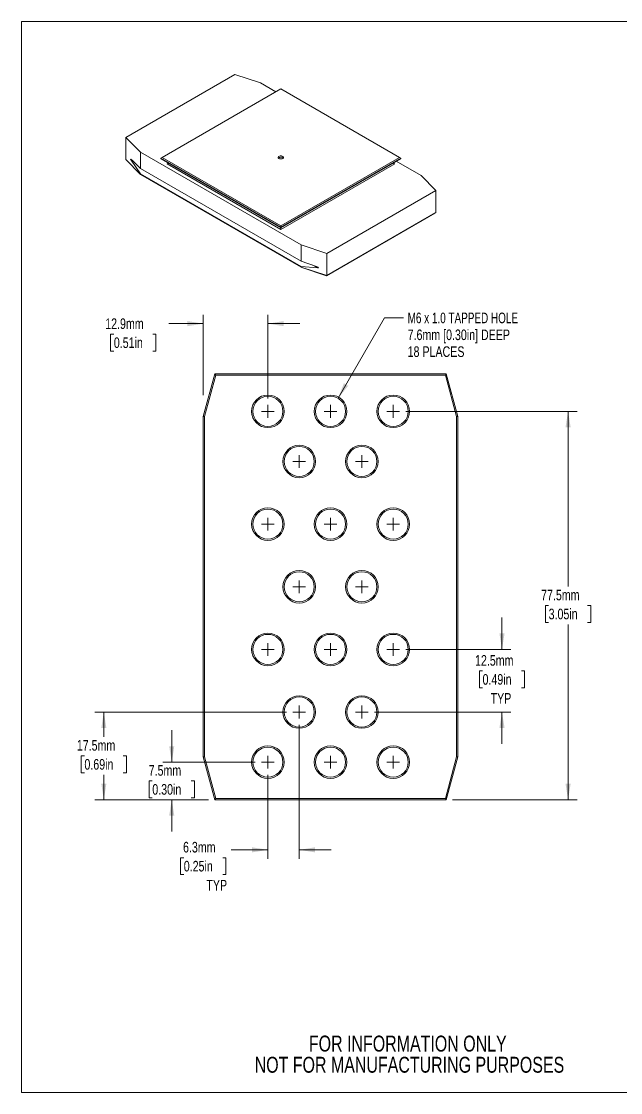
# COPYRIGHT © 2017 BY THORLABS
# Model space of a CAD drawing. Header units: millimetres. Extents: x 2 to 278, y 1 to 215.
# Drawn here: x 1.6 to 121.1, y 0.9 to 214.6 of the extents above; entities that cross this region are included whole.
import ezdxf

# ---------------------------------------------------------------- set-up
doc = ezdxf.new("R2010")
doc.units = ezdxf.units.MM
doc.styles.add('SLDTEXTSTYLE0', font='TXT', dxfattribs={"width": 0.75})
doc.styles.add('SLDTEXTSTYLE2', font='TXT', dxfattribs={"width": 0.7})
doc.dimstyles.new('SLDDIMSTYLE0', dxfattribs={"dimtxt": 2.116667, "dimasz": 3.175, "dimexe": 0, "dimexo": 0.0625, "dimgap": 0.529167, "dimtad": 0, "dimtih": 1, "dimtoh": 1, "dimdec": 1, "dimrnd": 1e-09, "dimzin": 12, "dimdsep": 46, "dimtxsty": 'SLDTEXTSTYLE0', "dimsah": 1, "dimcen": 0.09, "dimadec": 0, "dimazin": 3, "dimtfac": 1, "dimtdec": 1, "dimtmove": 0, "dimatfit": 0, "dimfxl": 1, "dimfrac": 2, "dimtolj": 1, "dimtzin": 12, "dimarcsym": 0})
doc.dimstyles.new('SLDDIMSTYLE1', dxfattribs={"dimtxt": 2.116667, "dimasz": 3.175, "dimexe": 0, "dimexo": 0.0625, "dimgap": 0.529167, "dimtad": 0, "dimtih": 1, "dimtoh": 1, "dimdec": 1, "dimrnd": 1e-09, "dimzin": 12, "dimdsep": 46, "dimtxsty": 'SLDTEXTSTYLE0', "dimsah": 1, "dimcen": 0.09, "dimadec": 0, "dimazin": 3, "dimtfac": 1, "dimtdec": 1, "dimtofl": 0, "dimtmove": 0, "dimatfit": 3, "dimfxl": 1, "dimfrac": 2, "dimtolj": 1, "dimtzin": 12, "dimarcsym": 0})
doc.dimstyles.new('SLDDIMSTYLE2', dxfattribs={"dimtxt": 2.116667, "dimasz": 3.175, "dimexe": 0, "dimexo": 0.0625, "dimgap": 0.529167, "dimtad": 0, "dimtih": 1, "dimtoh": 1, "dimdec": 1, "dimrnd": 1e-09, "dimzin": 12, "dimdsep": 46, "dimtxsty": 'SLDTEXTSTYLE0', "dimsah": 1, "dimcen": 0, "dimadec": 0, "dimazin": 3, "dimtfac": 1, "dimtdec": 1, "dimtofl": 0, "dimtmove": 0, "dimatfit": 3, "dimfxl": 1, "dimfrac": 2, "dimtolj": 1, "dimtzin": 12, "dimarcsym": 0})

# ---------------------------------------------------------------- blocks, each defined once
blk = doc.blocks.new('SW_NOTE_7')
at = {"color": 0, "linetype": 'Continuous', "lineweight": 0, "char_height": 3.175, "attachment_point": 2, "style": 'SLDTEXTSTYLE0'}
for s, insert in [('FOR INFORMATION ONLY', (25.05, 4.09)), ('NOT FOR MANUFACTURING PURPOSES', (25.38, -0.14))]:
    blk.add_mtext(s, dxfattribs=dict(at, insert=insert))
blk = doc.blocks.new('_D')
at = {"color": 7, "linetype": 'Continuous', "lineweight": 0}
for p, q in [((97.43, 89.34), (97.43, 95.69)), ((78.28, 89.34), (99.21, 89.34)), ((93.55, 85.04), (92.91, 85.04)), ((92.91, 85.04), (92.91, 81.68)), ((101.31, 85.04), (101.95, 85.04)), ((101.95, 85.04), (101.95, 81.68)), ((92.91, 81.68), (93.55, 81.68)), ((101.95, 81.68), (101.31, 81.68)), ((72.03, 76.84), (99.21, 76.84)), ((97.43, 76.84), (97.43, 70.49))]:
    blk.add_line(p, q, dxfattribs=at)
for points in [[(97.43, 89.34), (97.94, 92.52), (96.92, 92.52)], [(97.43, 76.84), (96.92, 73.67), (97.94, 73.67)]]:
    blk.add_solid(points, dxfattribs=at)
at = {"color": 7, "linetype": 'Continuous', "lineweight": 0, "char_height": 2.117, "attachment_point": 1, "style": 'SLDTEXTSTYLE0'}
for s, insert in [('12.5mm', (92.05, 88.2)), ('0.49in', (93.55, 84.41)), ('TYP', (95.16, 80.62))]:
    blk.add_mtext(s, dxfattribs=dict(at, insert=insert))
blk = doc.blocks.new('_D_1')
at = {"color": 7, "linetype": 'Continuous', "lineweight": 0}
for p, q in [((78.28, 136.84), (112.39, 136.84)), ((110.61, 136.84), (110.61, 101.88)), ((106.73, 98.09), (106.09, 98.09)), ((106.09, 98.09), (106.09, 94.73)), ((114.49, 98.09), (115.13, 98.09)), ((115.13, 98.09), (115.13, 94.73)), ((106.09, 94.73), (106.73, 94.73)), ((110.61, 59.34), (110.61, 94.3)), ((115.13, 94.73), (114.49, 94.73)), ((87.59, 59.34), (112.39, 59.34))]:
    blk.add_line(p, q, dxfattribs=at)
for points in [[(110.61, 136.84), (110.1, 133.67), (111.12, 133.67)], [(110.61, 59.34), (111.12, 62.52), (110.1, 62.52)]]:
    blk.add_solid(points, dxfattribs=at)
at = {"color": 7, "linetype": 'Continuous', "lineweight": 0, "char_height": 2.117, "attachment_point": 1, "style": 'SLDTEXTSTYLE0'}
for s, insert in [('77.5mm', (105.23, 101.25)), ('3.05in', (106.73, 97.46))]:
    blk.add_mtext(s, dxfattribs=dict(at, insert=insert))
blk = doc.blocks.new('_D_2')
at = {"color": 7, "linetype": 'Continuous', "lineweight": 0}
for p, q in [((37.86, 140.06), (37.86, 156.12)), ((50.74, 139.38), (50.74, 156.12)), ((37.86, 154.34), (31, 154.34)), ((50.74, 154.34), (57.09, 154.34)), ((20.01, 152.23), (19.36, 152.23)), ((19.36, 152.23), (19.36, 148.87)), ((27.76, 152.23), (28.41, 152.23)), ((28.41, 152.23), (28.41, 148.87)), ((19.36, 148.87), (20.01, 148.87)), ((28.41, 148.87), (27.76, 148.87))]:
    blk.add_line(p, q, dxfattribs=at)
for points in [[(37.86, 154.34), (34.69, 154.85), (34.69, 153.83)], [(50.74, 154.34), (53.91, 153.83), (53.91, 154.85)]]:
    blk.add_solid(points, dxfattribs=at)
at = {"color": 7, "linetype": 'Continuous', "lineweight": 0, "char_height": 2.117, "attachment_point": 1, "style": 'SLDTEXTSTYLE0'}
for s, insert in [('12.9mm', (18.29, 155.39)), ('0.51in', (20.01, 151.6))]:
    blk.add_mtext(s, dxfattribs=dict(at, insert=insert))
blk = doc.blocks.new('_D_3')
at = {"color": 7, "linetype": 'Continuous', "lineweight": 0}
for p, q in [((31.56, 66.84), (31.56, 73.19)), ((48.2, 66.84), (29.78, 66.84)), ((27.68, 63.09), (27.03, 63.09)), ((27.03, 63.09), (27.03, 59.73)), ((35.44, 63.09), (36.08, 63.09)), ((36.08, 63.09), (36.08, 59.73)), ((27.03, 59.73), (27.68, 59.73)), ((38.88, 59.34), (29.78, 59.34)), ((31.56, 59.34), (31.56, 52.99)), ((36.08, 59.73), (35.44, 59.73))]:
    blk.add_line(p, q, dxfattribs=at)
for points in [[(31.56, 66.84), (32.07, 70.02), (31.05, 70.02)], [(31.56, 59.34), (31.05, 56.17), (32.07, 56.17)]]:
    blk.add_solid(points, dxfattribs=at)
at = {"color": 7, "linetype": 'Continuous', "lineweight": 0, "char_height": 2.117, "attachment_point": 1, "style": 'SLDTEXTSTYLE0'}
for s, insert in [('7.5mm', (26.96, 66.25)), ('0.30in', (27.68, 62.46))]:
    blk.add_mtext(s, dxfattribs=dict(at, insert=insert))
blk = doc.blocks.new('_D_4')
at = {"color": 7, "linetype": 'Continuous', "lineweight": 0}
for p, q in [((54.45, 76.84), (16.24, 76.84)), ((18.01, 76.84), (18.01, 71.88)), ((14.14, 68.09), (13.49, 68.09)), ((13.49, 68.09), (13.49, 64.73)), ((21.89, 68.09), (22.54, 68.09)), ((22.54, 68.09), (22.54, 64.73)), ((13.49, 64.73), (14.14, 64.73)), ((18.01, 59.34), (18.01, 64.3)), ((22.54, 64.73), (21.89, 64.73)), ((38.88, 59.34), (16.24, 59.34))]:
    blk.add_line(p, q, dxfattribs=at)
for points in [[(18.01, 76.84), (17.51, 73.67), (18.52, 73.67)], [(18.01, 59.34), (18.52, 62.52), (17.51, 62.52)]]:
    blk.add_solid(points, dxfattribs=at)
at = {"color": 7, "linetype": 'Continuous', "lineweight": 0, "char_height": 2.117, "attachment_point": 1, "style": 'SLDTEXTSTYLE0'}
for s, insert in [('17.5mm', (12.63, 71.25)), ('0.69in', (14.14, 67.46))]:
    blk.add_mtext(s, dxfattribs=dict(at, insert=insert))
blk = doc.blocks.new('_D_5')
at = {"color": 7, "linetype": 'Continuous', "lineweight": 0}
for p, q in [((56.99, 74.3), (56.99, 47.56)), ((50.74, 64.3), (50.74, 47.56)), ((50.74, 49.34), (43.4, 49.34)), ((56.99, 49.34), (63.34, 49.34)), ((33.96, 47.77), (33.32, 47.77)), ((33.32, 47.77), (33.32, 44.41)), ((41.72, 47.77), (42.37, 47.77)), ((42.37, 47.77), (42.37, 44.41)), ((33.32, 44.41), (33.96, 44.41)), ((42.37, 44.41), (41.72, 44.41))]:
    blk.add_line(p, q, dxfattribs=at)
for points in [[(50.74, 49.34), (47.56, 49.85), (47.56, 48.83)], [(56.99, 49.34), (60.16, 48.83), (60.16, 49.85)]]:
    blk.add_solid(points, dxfattribs=at)
at = {"color": 7, "linetype": 'Continuous', "lineweight": 0, "char_height": 2.117, "attachment_point": 1, "style": 'SLDTEXTSTYLE0'}
for s, insert in [('6.3mm', (33.81, 50.93)), ('0.25in', (33.96, 47.14)), ('TYP', (38.47, 43.34))]:
    blk.add_mtext(s, dxfattribs=dict(at, insert=insert))
blk = doc.blocks.new('_D_6')
at = {"color": 7, "linetype": 'Continuous', "lineweight": 0}
for p, q in [((64.74, 139.44), (74, 155.49)), ((74, 155.49), (77.81, 155.49))]:
    blk.add_line(p, q, dxfattribs=at)
blk.add_solid([(64.74, 139.44), (66.76, 141.94), (65.89, 142.44)], dxfattribs=at)
at = {"color": 7, "linetype": 'Continuous', "lineweight": 0, "attachment_point": 1}
for s, insert, char_height, style in [('M6 x 1.0 TAPPED HOLE', (78.61, 156.54), 2.1167, 'SLDTEXTSTYLE2'), ('7.6mm [0.30in] DEEP', (78.61, 153.17), 2.1167, 'SLDTEXTSTYLE0'), ('18 PLACES', (78.61, 149.81), 2.117, 'SLDTEXTSTYLE0')]:
    blk.add_mtext(s, dxfattribs=dict(at, insert=insert, char_height=char_height, style=style))
blk = doc.blocks.new('SW_CENTERMARKSYMBOL_4')
at = {"color": 0, "linetype": 'Continuous', "lineweight": 0}
for q in [(-1.27, 0), (0, 1.27), (0, -1.27), (1.27, 0)]:
    blk.add_line((0, 0), q, dxfattribs=at)
blk = doc.blocks.new('SW_CENTERMARKSYMBOL_5')
at = {"color": 0, "linetype": 'Continuous', "lineweight": 0}
for q in [(-1.27, 0), (0, 1.27), (0, -1.27), (1.27, 0)]:
    blk.add_line((0, 0), q, dxfattribs=at)
blk = doc.blocks.new('SW_CENTERMARKSYMBOL_6')
at = {"color": 0, "linetype": 'Continuous', "lineweight": 0}
for q in [(-1.27, 0), (0, 1.27), (0, -1.27), (1.27, 0)]:
    blk.add_line((0, 0), q, dxfattribs=at)
blk = doc.blocks.new('SW_CENTERMARKSYMBOL_7')
at = {"color": 0, "linetype": 'Continuous', "lineweight": 0}
for q in [(-1.27, 0), (0, 1.27), (0, -1.27), (1.27, 0)]:
    blk.add_line((0, 0), q, dxfattribs=at)
blk = doc.blocks.new('SW_CENTERMARKSYMBOL_8')
at = {"color": 0, "linetype": 'Continuous', "lineweight": 0}
for q in [(-1.27, 0), (0, 1.27), (0, -1.27), (1.27, 0)]:
    blk.add_line((0, 0), q, dxfattribs=at)
blk = doc.blocks.new('SW_CENTERMARKSYMBOL_9')
at = {"color": 0, "linetype": 'Continuous', "lineweight": 0}
for q in [(-1.27, 0), (0, 1.27), (0, -1.27), (1.27, 0)]:
    blk.add_line((0, 0), q, dxfattribs=at)
blk = doc.blocks.new('SW_CENTERMARKSYMBOL_10')
at = {"color": 0, "linetype": 'Continuous', "lineweight": 0}
for q in [(-1.27, 0), (0, 1.27), (0, -1.27), (1.27, 0)]:
    blk.add_line((0, 0), q, dxfattribs=at)
blk = doc.blocks.new('SW_CENTERMARKSYMBOL_11')
at = {"color": 0, "linetype": 'Continuous', "lineweight": 0}
for q in [(-1.27, 0), (0, 1.27), (0, -1.27), (1.27, 0)]:
    blk.add_line((0, 0), q, dxfattribs=at)
blk = doc.blocks.new('SW_CENTERMARKSYMBOL_12')
at = {"color": 0, "linetype": 'Continuous', "lineweight": 0}
for q in [(-1.27, 0), (0, 1.27), (0, -1.27), (1.27, 0)]:
    blk.add_line((0, 0), q, dxfattribs=at)
blk = doc.blocks.new('SW_CENTERMARKSYMBOL_13')
at = {"color": 0, "linetype": 'Continuous', "lineweight": 0}
for q in [(-1.27, 0), (0, 1.27), (0, -1.27), (1.27, 0)]:
    blk.add_line((0, 0), q, dxfattribs=at)
blk = doc.blocks.new('SW_CENTERMARKSYMBOL_14')
at = {"color": 0, "linetype": 'Continuous', "lineweight": 0}
for q in [(-1.27, 0), (0, 1.27), (0, -1.27), (1.27, 0)]:
    blk.add_line((0, 0), q, dxfattribs=at)
blk = doc.blocks.new('SW_CENTERMARKSYMBOL_15')
at = {"color": 0, "linetype": 'Continuous', "lineweight": 0}
for q in [(-1.27, 0), (0, 1.27), (0, -1.27), (1.27, 0)]:
    blk.add_line((0, 0), q, dxfattribs=at)
blk = doc.blocks.new('SW_CENTERMARKSYMBOL_16')
at = {"color": 0, "linetype": 'Continuous', "lineweight": 0}
for q in [(-1.27, 0), (0, 1.27), (0, -1.27), (1.27, 0)]:
    blk.add_line((0, 0), q, dxfattribs=at)
blk = doc.blocks.new('SW_CENTERMARKSYMBOL_17')
at = {"color": 0, "linetype": 'Continuous', "lineweight": 0}
for q in [(-1.27, 0), (0, 1.27), (0, -1.27), (1.27, 0)]:
    blk.add_line((0, 0), q, dxfattribs=at)
blk = doc.blocks.new('SW_CENTERMARKSYMBOL_18')
at = {"color": 0, "linetype": 'Continuous', "lineweight": 0}
for q in [(-1.27, 0), (0, 1.27), (0, -1.27), (1.27, 0)]:
    blk.add_line((0, 0), q, dxfattribs=at)
blk = doc.blocks.new('SW_CENTERMARKSYMBOL_19')
at = {"color": 0, "linetype": 'Continuous', "lineweight": 0}
for q in [(-1.27, 0), (0, 1.27), (0, -1.27), (1.27, 0)]:
    blk.add_line((0, 0), q, dxfattribs=at)
blk = doc.blocks.new('SW_CENTERMARKSYMBOL_20')
at = {"color": 0, "linetype": 'Continuous', "lineweight": 0}
for q in [(-1.27, 0), (0, 1.27), (0, -1.27), (1.27, 0)]:
    blk.add_line((0, 0), q, dxfattribs=at)
blk = doc.blocks.new('SW_CENTERMARKSYMBOL_21')
at = {"color": 0, "linetype": 'Continuous', "lineweight": 0}
for q in [(-1.27, 0), (0, 1.27), (0, -1.27), (1.27, 0)]:
    blk.add_line((0, 0), q, dxfattribs=at)

msp = doc.modelspace()

# ---------------------------------------------------------------- linework, layer by layer
at = {"color": 7, "linetype": 'Continuous', "lineweight": 0}
for p, q in [((1.58, 214.65), (277.99, 214.65)), ((1.58, 214.65), (1.58, 0.9)), ((44.17, 204.06), (22.4, 191.49)), ((49.27, 202.36), (44.17, 204.06)), ((53.32, 201.18), (29.64, 187.51)), ((49.27, 202.36), (52.32, 200.6)), ((77, 187.51), (53.32, 201.18)), ((22.4, 191.49), (25.35, 188.55)), ((22.4, 187.06), (22.4, 191.49)), ((25.35, 188.55), (57.37, 170.06)), ((25.35, 188.55), (25.35, 185.28)), ((22.4, 187.06), (25.35, 184.12)), ((23.45, 186.94), (25.35, 184.24)), ((25.35, 185.28), (23.68, 186.94)), ((29.4, 187.37), (29.64, 187.51)), ((53.32, 173.56), (29.4, 187.37)), ((29.4, 187.25), (29.4, 187.37)), ((53.32, 173.44), (29.4, 187.25)), ((30.79, 186.45), (29.4, 187.25)), ((53.32, 173.84), (29.64, 187.51)), ((53.32, 173.1), (30.62, 186.21)), ((53.32, 173.44), (30.79, 186.45)), ((77, 187.51), (53.32, 173.84)), ((77.24, 187.37), (53.32, 173.56)), ((77.24, 187.25), (53.32, 173.44)), ((75.86, 186.45), (53.32, 173.44)), ((76.03, 186.21), (53.32, 173.1)), ((75.86, 186.45), (77.24, 187.25)), ((76.35, 186.73), (81.3, 183.87)), ((77.24, 187.37), (77, 187.51)), ((77.24, 187.37), (77.24, 187.25)), ((57.37, 166.79), (25.35, 185.28)), ((57.37, 165.75), (25.35, 184.24)), ((25.35, 184.24), (25.35, 184.12)), ((25.35, 184.12), (57.37, 165.63)), ((25.35, 184.12), (25.48, 184.04)), ((57.48, 165.57), (25.48, 184.04)), ((84.24, 180.93), (81.3, 183.87)), ((84.24, 180.93), (62.47, 168.36)), ((84.24, 176.5), (84.24, 180.93)), ((84.03, 176.37), (62.44, 163.91)), ((62.47, 163.93), (84.24, 176.5)), ((84.03, 176.37), (84.24, 176.5)), ((53.32, 173.84), (53.32, 173.56)), ((53.32, 173.56), (53.32, 173.44)), ((53.32, 173.44), (53.32, 173.44)), ((53.32, 173.44), (53.32, 173.1)), ((57.37, 170.06), (62.47, 168.36)), ((57.37, 166.79), (57.37, 170.06)), ((60.25, 165.83), (57.37, 166.79)), ((62.47, 168.36), (62.47, 163.93)), ((57.37, 165.63), (57.37, 165.75)), ((57.37, 165.75), (60.66, 165.46)), ((57.37, 165.63), (62.47, 163.93)), ((57.37, 165.63), (57.48, 165.57)), ((62.44, 163.91), (57.48, 165.57)), ((62.44, 163.91), (62.47, 163.93)), ((37.86, 135.81), (40.15, 144.34)), ((40.35, 144.09), (38.12, 135.78)), ((40.15, 144.34), (86.32, 144.34)), ((40.15, 144.34), (40.35, 144.09)), ((86.13, 144.09), (40.35, 144.09)), ((86.32, 144.34), (86.13, 144.09)), ((88.36, 135.78), (86.13, 144.09)), ((86.32, 144.34), (88.61, 135.81)), ((38.12, 135.78), (37.86, 135.81)), ((37.86, 67.87), (37.86, 135.81)), ((38.12, 135.78), (38.12, 67.91)), ((88.61, 135.81), (88.36, 135.78)), ((88.36, 67.91), (88.36, 135.78)), ((88.61, 135.81), (88.61, 67.87)), ((38.12, 67.91), (37.86, 67.87)), ((40.15, 59.34), (37.86, 67.87)), ((38.12, 67.91), (40.35, 59.6)), ((86.13, 59.6), (88.36, 67.91)), ((88.61, 67.87), (86.32, 59.34)), ((88.61, 67.87), (88.36, 67.91)), ((40.35, 59.6), (40.15, 59.34)), ((86.32, 59.34), (40.15, 59.34)), ((40.35, 59.6), (86.13, 59.6)), ((86.13, 59.6), (86.32, 59.34)), ((277.99, 0.9), (1.58, 0.9))]:
    msp.add_line(p, q, dxfattribs=at)
at = {"color": 57, "linetype": 'Continuous', "lineweight": 0}
for p, q in [((24.01, 186.61), (23.45, 186.94)), ((30.86, 186.35), (30.62, 186.21)), ((76.03, 186.21), (75.79, 186.35)), ((60.66, 165.46), (59.69, 166.02))]:
    msp.add_line(p, q, dxfattribs=at)
at = {"color": 7, "linetype": 'Continuous', "lineweight": 0, "flags": 128}
for points in [[(53.7, 187.72), (53.59, 187.77), (53.46, 187.8), (53.32, 187.81), (53.18, 187.8), (53.06, 187.77), (52.95, 187.72), (52.86, 187.66), (52.81, 187.59), (52.79, 187.51), (52.81, 187.43), (52.86, 187.35), (52.95, 187.29), (53.06, 187.24), (53.18, 187.21), (53.32, 187.2), (53.46, 187.21), (53.59, 187.24), (53.7, 187.29), (53.78, 187.35), (53.83, 187.43), (53.85, 187.51), (53.83, 187.59), (53.78, 187.66), (53.7, 187.72)], [(53.79, 187.37), (53.78, 187.38), (53.7, 187.45)]]:
    msp.add_lwpolyline(points, dxfattribs=at)
at = {"color": 7, "linetype": 'Continuous', "lineweight": 0}
for centre, radius in [((50.74, 136.84), 3.25), ((50.74, 136.84), 3), ((63.24, 136.84), 3.25), ((63.24, 136.84), 3), ((75.74, 136.84), 3.25), ((75.74, 136.84), 3), ((56.99, 126.84), 3.25), ((56.99, 126.84), 3), ((69.49, 126.84), 3.25), ((69.49, 126.84), 3), ((50.74, 114.34), 3.25), ((63.24, 114.34), 3.25), ((75.74, 114.34), 3.25), ((50.74, 114.34), 3), ((63.24, 114.34), 3), ((75.74, 114.34), 3), ((56.99, 101.84), 3.25), ((56.99, 101.84), 3), ((69.49, 101.84), 3.25), ((69.49, 101.84), 3), ((50.74, 89.34), 3.25), ((50.74, 89.34), 3), ((63.24, 89.34), 3.25), ((63.24, 89.34), 3), ((75.74, 89.34), 3.25), ((75.74, 89.34), 3), ((56.99, 76.84), 3.25), ((56.99, 76.84), 3), ((69.49, 76.84), 3.25), ((69.49, 76.84), 3), ((50.74, 66.84), 3.25), ((50.74, 66.84), 3), ((63.24, 66.84), 3.25), ((63.24, 66.84), 3), ((75.74, 66.84), 3.25), ((75.74, 66.84), 3)]:
    msp.add_circle(centre, radius, dxfattribs=at)
msp.add_arc((53.33, 186.8), 0.742, 60.3026, 130.1974, dxfattribs=at)
for centre, major_axis, ratio, start_param, end_param in [((23.68, 186.8), (-0.319, 0.349), 0.201938, 4.929663, 7.285857), ((30.62, 186.35), (0.239, 0), 0.577382, 4.712389, 7.068583), ((76.03, 186.35), (0.239, 0), 0.577382, 2.356194, 4.712389), ((60.25, 165.69), (0.565, -0.199), 0.218403, 5.574527, 7.930722)]:
    msp.add_ellipse(centre, major_axis=major_axis, ratio=ratio, start_param=start_param, end_param=end_param, dxfattribs=at)

# ---------------------------------------------------------------- block references
for name, p in [('SW_CENTERMARKSYMBOL_18', (50.74, 136.84)), ('SW_CENTERMARKSYMBOL_17', (63.24, 136.84)), ('SW_CENTERMARKSYMBOL_20', (75.74, 136.84)), ('SW_CENTERMARKSYMBOL_6', (56.99, 126.84)), ('SW_CENTERMARKSYMBOL_5', (69.49, 126.84)), ('SW_CENTERMARKSYMBOL_7', (50.74, 114.34)), ('SW_CENTERMARKSYMBOL_8', (63.24, 114.34)), ('SW_CENTERMARKSYMBOL_9', (75.74, 114.34)), ('SW_CENTERMARKSYMBOL_10', (56.99, 101.84)), ('SW_CENTERMARKSYMBOL_11', (69.49, 101.84)), ('SW_CENTERMARKSYMBOL_12', (50.74, 89.34)), ('SW_CENTERMARKSYMBOL_13', (63.24, 89.34)), ('SW_CENTERMARKSYMBOL_14', (75.74, 89.34)), ('SW_CENTERMARKSYMBOL_15', (56.99, 76.84)), ('SW_CENTERMARKSYMBOL_16', (69.49, 76.84)), ('SW_CENTERMARKSYMBOL_19', (50.74, 66.84)), ('SW_CENTERMARKSYMBOL_21', (63.24, 66.84)), ('SW_CENTERMARKSYMBOL_4', (75.74, 66.84)), ('SW_NOTE_7', (53.59, 8.18))]:
    msp.add_blockref(name, p, dxfattribs=at)

# ---------------------------------------------------------------- dimensions: what is measured, and where the dimension line sits
dim = msp.add_linear_dim(base=(37.86, 154.34), p1=(50.74, 138.11), p2=(37.86, 135.81), dimstyle='SLDDIMSTYLE0', dxfattribs=at)
dim.commit()
dim.dimension.update_dxf_attribs({"geometry": '_D_2', "text_midpoint": (23.67, 154.34), "dimtype": 160})
dim = msp.add_diameter_dim_2p(p1=(61.74, 134.24), p2=(64.74, 139.44), text='M6 x 1.0 TAPPED HOLE\\P7.6mm [0.30in] DEEP\\P18 PLACES', dimstyle='SLDDIMSTYLE2', override={"dimpost": '<>'}, dxfattribs=at)
dim.commit()
dim.dimension.update_dxf_attribs({"geometry": '_D_6', "text_midpoint": (93.6, 155.49), "dimtype": 163})
for base, p1, p2, dimstyle, picture, middle in [((110.61, 136.84), (86.32, 59.34), (77.01, 136.84), 'SLDDIMSTYLE1', '_D_1', (110.61, 98.09)), ((18.01, 76.84), (40.15, 59.34), (55.72, 76.84), 'SLDDIMSTYLE1', '_D_4', (18.01, 68.09)), ((31.56, 59.34), (49.47, 66.84), (40.15, 59.34), 'SLDDIMSTYLE0', '_D_3', (31.56, 63.09))]:
    dim = msp.add_linear_dim(base=base, p1=p1, p2=p2, angle=90, dimstyle=dimstyle, dxfattribs=at)
    dim.commit()
    dim.dimension.update_dxf_attribs({"geometry": picture, "text_midpoint": middle, "dimtype": 160})
dim = msp.add_linear_dim(base=(97.43, 89.34), p1=(70.76, 76.84), p2=(77.01, 89.34), angle=90, text='<>\\PTYP', dimstyle='SLDDIMSTYLE0', dxfattribs=at)
dim.commit()
dim.dimension.update_dxf_attribs({"geometry": '_D', "text_midpoint": (97.43, 83.09), "dimtype": 160})
dim = msp.add_linear_dim(base=(50.73753403, 49.3423982), p1=(56.98753403, 75.5723982), p2=(50.73753403, 65.5723982), text='<>\\PTYP', dimstyle='SLDDIMSTYLE0', dxfattribs=at)
dim.commit()
dim.dimension.update_dxf_attribs({"geometry": '_D_5', "text_midpoint": (37.84334503, 49.3423982), "dimtype": 160})

doc.saveas('drawing.dxf')
